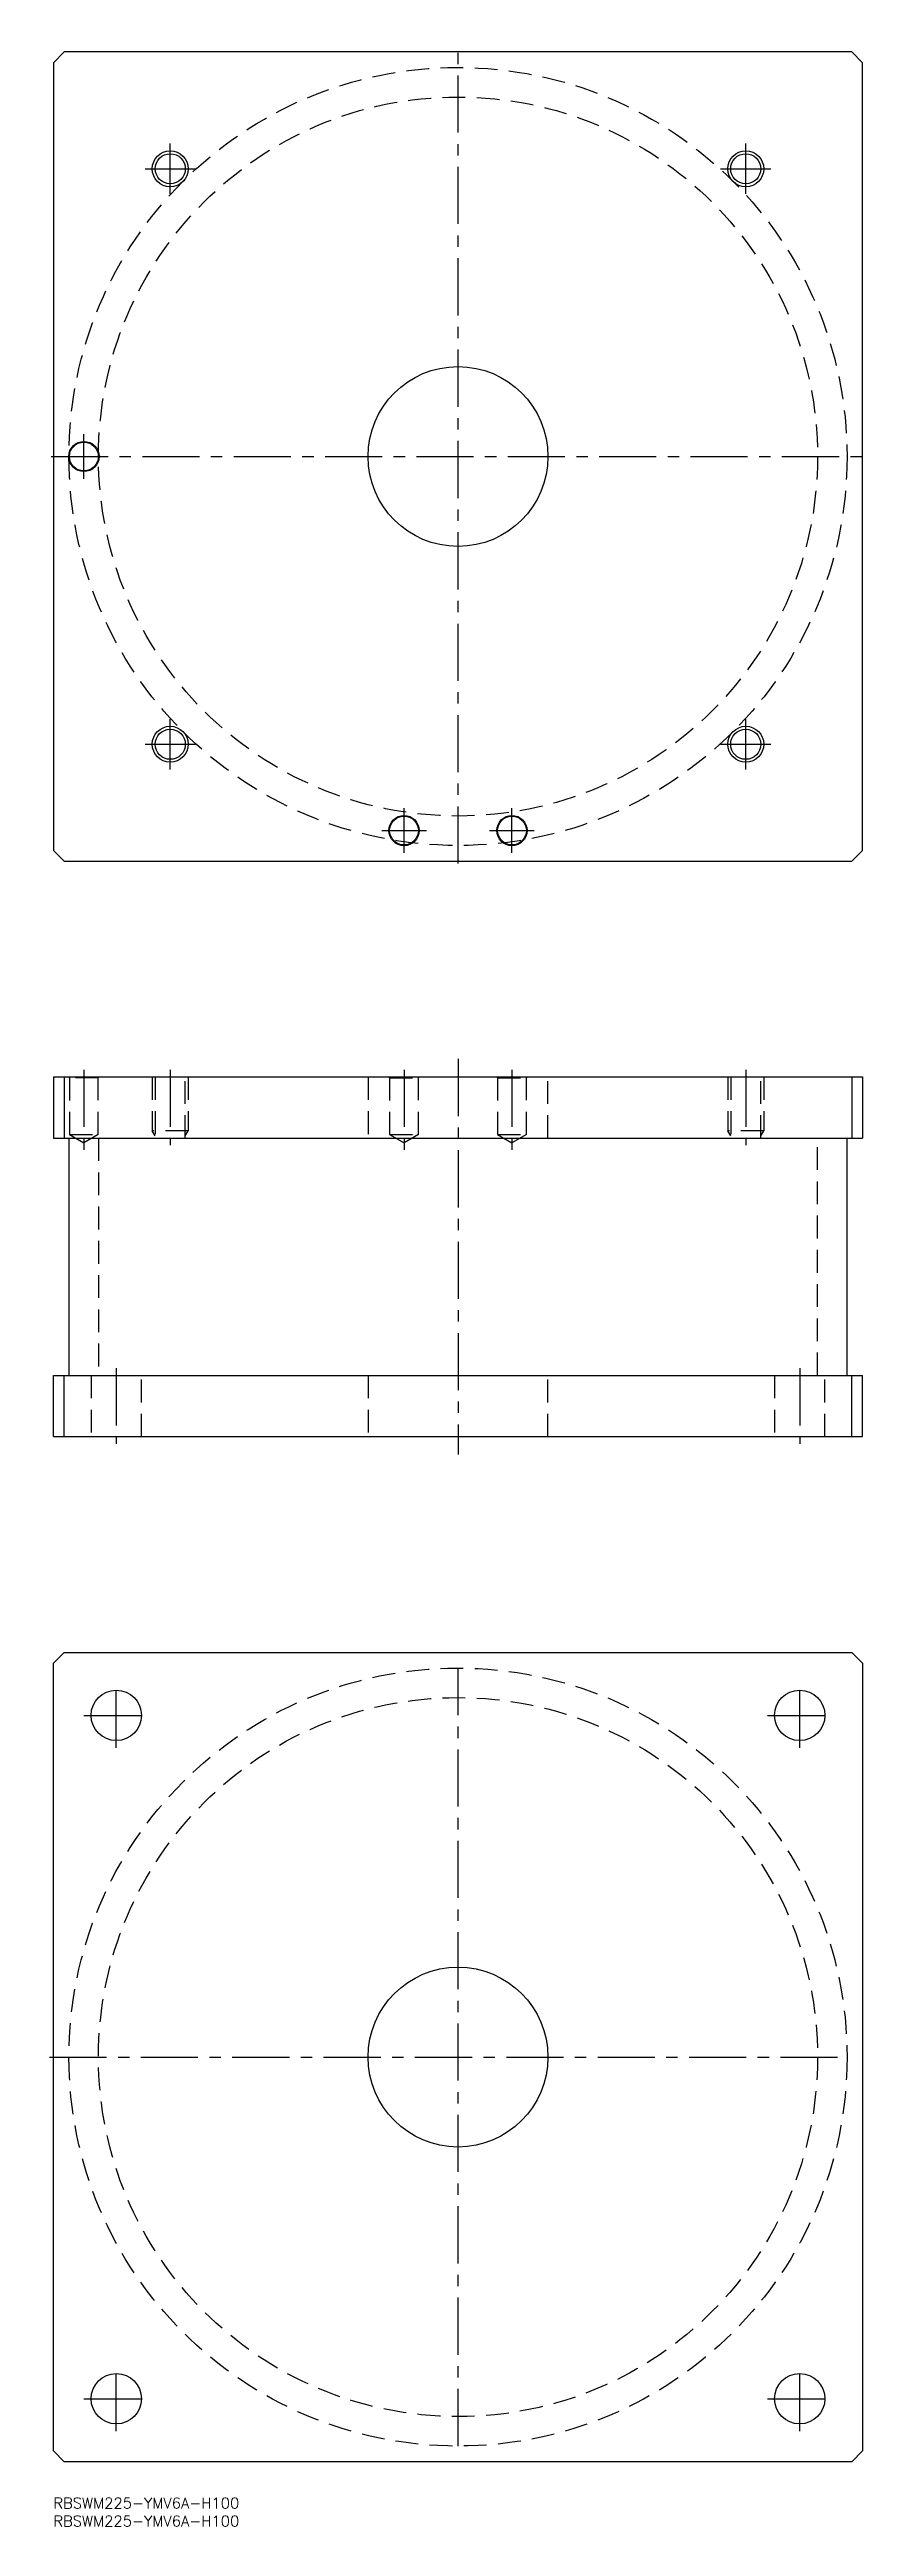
# Model space of a CAD drawing. Extents: x -1 to 226, y -8 to 681.
import ezdxf

# ---------------------------------------------------------------- set-up
doc = ezdxf.new("R2010")
doc.units = 0
doc.header["$LTSCALE"] = 0.5
doc.linetypes.add('CENTER', pattern=[50.8, 31.75, -6.35, 6.35, -6.35])
doc.linetypes.add('DASHED', pattern=[19.05, 12.7, -6.35])
for name, color, linetype in [('MSM_CENTER', 1, 'CENTER'), ('MSM_CONTINUOUS', 7, 'CONTINUOUS'), ('MSM_DASHED', 4, 'DASHED'), ('MSM_NARROW', 5, 'CONTINUOUS'), ('MSM_PART_NUMBER', 7, 'CONTINUOUS')]:
    doc.layers.add(name, color=color, linetype=linetype)
doc.styles.get("Standard").update_dxf_attribs({"font": 'txt.shx', "height": 3, "bigfont": 'bigfont.shx'})

# ---------------------------------------------------------------- blocks, each defined once
blk = doc.blocks.new('*U4')
at = {"layer": 'MSM_PART_NUMBER'}
blk.add_text('RBSWM225-YMV6A-H100', height=3, dxfattribs=at).set_placement((0, -3))
blk = doc.blocks.new('*U5')
at = {"layer": 'MSM_PART_NUMBER'}
blk.add_text('RBSWM225-YMV6A-H100', height=3, dxfattribs=at).set_placement((0, -8))

msp = doc.modelspace()

# ---------------------------------------------------------------- linework, layer by layer
at = {"layer": 'MSM_CENTER'}
for p, q in [((112.5, 454.35), (112.5, 680.65)), ((32.5, 640.5), (32.5, 654.5)), ((192.5, 640.5), (192.5, 654.5)), ((25.5, 647.5), (39.5, 647.5)), ((185.5, 647.5), (199.5, 647.5)), ((8.5, 561.3), (8.5, 573.7)), ((-0.65, 567.5), (226.06, 567.5)), ((32.5, 480.5), (32.5, 494.5)), ((192.5, 480.5), (192.5, 494.5)), ((25.5, 487.5), (39.5, 487.5)), ((185.5, 487.5), (199.5, 487.5)), ((97.5, 457.3), (97.5, 469.7)), ((127.5, 457.3), (127.5, 469.7)), ((91.3, 463.5), (103.7, 463.5)), ((121.3, 463.5), (133.7, 463.5)), ((112.5, 400), (112.5, 290)), ((8.5, 397), (8.5, 374.69)), ((32.5, 397), (32.5, 376)), ((97.5, 397), (97.5, 374.69)), ((127.5, 397), (127.5, 374.69)), ((192.5, 397), (192.5, 376)), ((17.5, 314), (17.5, 293)), ((207.5, 314), (207.5, 293)), ((112.5, 14.35), (112.5, 230.65)), ((17.5, 208.5), (17.5, 226.5)), ((207.5, 208.5), (207.5, 226.5)), ((8.5, 217.5), (26.5, 217.5)), ((198.5, 217.5), (216.5, 217.5)), ((-1.06, 122.5), (220.65, 122.5)), ((17.5, 18.5), (17.5, 36.5)), ((207.5, 18.5), (207.5, 36.5)), ((8.5, 27.5), (26.5, 27.5)), ((198.5, 27.5), (216.5, 27.5))]:
    msp.add_line(p, q, dxfattribs=at)
at = {"layer": 'MSM_CONTINUOUS'}
for p, q in [((3, 680), (0, 677)), ((0, 677), (0, 458)), ((222, 680), (3, 680)), ((225, 677), (222, 680)), ((225, 458), (225, 677)), ((0, 458), (3, 455)), ((3, 455), (222, 455)), ((222, 455), (225, 458)), ((0, 395), (225, 395)), ((0, 395), (0, 378)), ((3, 395), (3, 378)), ((222, 395), (222, 378)), ((225, 395), (225, 378)), ((0, 378), (225, 378)), ((4.35, 378), (4.35, 312)), ((220.65, 312), (220.65, 378)), ((0, 312), (225, 312)), ((0, 295), (0, 312)), ((3, 295), (3, 312)), ((222, 295), (222, 312)), ((225, 295), (225, 312)), ((0, 295), (225, 295)), ((0, 232), (3, 235)), ((3, 235), (222, 235)), ((222, 235), (225, 232)), ((0, 13), (0, 232)), ((225, 232), (225, 13)), ((3, 10), (0, 13)), ((222, 10), (3, 10)), ((225, 13), (222, 10))]:
    msp.add_line(p, q, dxfattribs=at)
for centre, radius in [((32.5, 647.5), 4.19), ((192.5, 647.5), 4.19), ((112.5, 567.5), 25), ((8.5, 567.5), 4.2), ((8.5, 567.5), 4), ((32.5, 487.5), 4.19), ((192.5, 487.5), 4.19), ((97.5, 463.5), 4.2), ((97.5, 463.5), 4), ((127.5, 463.5), 4.2), ((127.5, 463.5), 4), ((17.5, 217.5), 7), ((207.5, 217.5), 7), ((112.5, 122.5), 25), ((17.5, 27.5), 7), ((207.5, 27.5), 7)]:
    msp.add_circle(centre, radius, dxfattribs=at)
at = {"layer": 'MSM_DASHED'}
for p, q in [((4.3, 395), (4.5, 394.8)), ((4.5, 394.8), (4.5, 379)), ((12.5, 394.8), (4.5, 394.8)), ((12.5, 394.8), (12.7, 395)), ((12.5, 379), (12.5, 394.8)), ((27.5, 395), (27.5, 380)), ((28.31, 395), (28.31, 378)), ((36.69, 378), (36.69, 395)), ((37.5, 395), (37.5, 380)), ((87.5, 395), (87.5, 378)), ((93.3, 395), (93.5, 394.8)), ((93.5, 394.8), (93.5, 379)), ((93.5, 394.8), (101.5, 394.8)), ((101.5, 394.8), (101.7, 395)), ((101.5, 379), (101.5, 394.8)), ((123.3, 395), (123.5, 394.8)), ((123.5, 394.8), (123.5, 379)), ((123.5, 394.8), (131.5, 394.8)), ((131.5, 394.8), (131.7, 395)), ((131.5, 379), (131.5, 394.8)), ((137.5, 378), (137.5, 395)), ((187.5, 395), (187.5, 380)), ((188.31, 395), (188.31, 378)), ((196.69, 378), (196.69, 395)), ((197.5, 395), (197.5, 380)), ((4.5, 379), (8.5, 376.69)), ((4.5, 379), (12.5, 379)), ((12.5, 379), (8.5, 376.69)), ((37.5, 380), (27.5, 380)), ((28.31, 378.59), (27.5, 380)), ((36.69, 378.59), (37.5, 380)), ((93.5, 379), (97.5, 376.69)), ((93.5, 379), (101.5, 379)), ((101.5, 379), (97.5, 376.69)), ((123.5, 379), (127.5, 376.69)), ((123.5, 379), (131.5, 379)), ((131.5, 379), (127.5, 376.69)), ((197.5, 380), (187.5, 380)), ((188.31, 378.59), (187.5, 380)), ((196.69, 378.59), (197.5, 380)), ((12.55, 378), (12.55, 312)), ((212.45, 312), (212.45, 378)), ((10.5, 312), (10.5, 295)), ((24.5, 295), (24.5, 312)), ((87.5, 312), (87.5, 295)), ((137.5, 295), (137.5, 312)), ((200.5, 312), (200.5, 295)), ((214.5, 295), (214.5, 312))]:
    msp.add_line(p, q, dxfattribs=at)
for centre, radius in [((112.5, 567.5), 108.15), ((112.5, 567.5), 99.95), ((112.5, 122.5), 108.15), ((112.5, 122.5), 99.95)]:
    msp.add_circle(centre, radius, dxfattribs=at)
at = {"layer": 'MSM_NARROW'}
for centre in [(32.5, 647.5), (192.5, 647.5), (32.5, 487.5), (192.5, 487.5)]:
    msp.add_circle(centre, 5, dxfattribs=at)

# ---------------------------------------------------------------- block references
at = {"layer": 'MSM_CONTINUOUS'}
for name in ['*U4', '*U5']:
    msp.add_blockref(name, (0, 0), dxfattribs=at)

doc.saveas('drawing.dxf')
